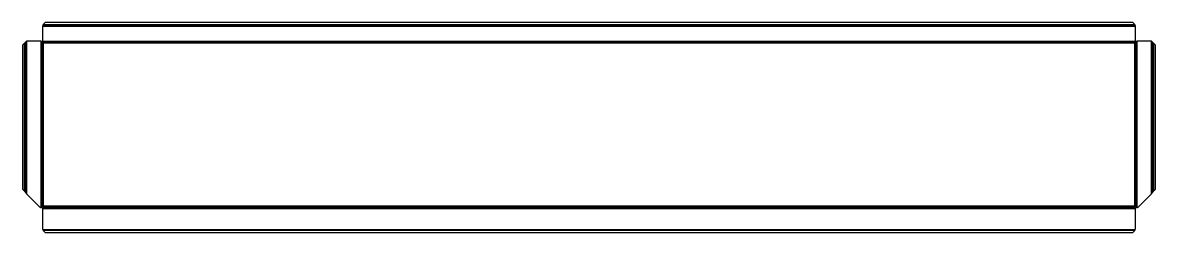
# Model space of a CAD drawing. Header units: millimetres. Extents: x -25 to 1213, y 0 to 230.
import ezdxf

# ---------------------------------------------------------------- set-up
doc = ezdxf.new("R2010")
doc.units = ezdxf.units.MM

msp = doc.modelspace()

# ---------------------------------------------------------------- linework, layer by layer
at = {"layer": 'BEND'}
for p, q in [((1191.3, 226.5), (-2.5, 226.5)), ((-21.5, 208.1), (-21.5, 43.8)), ((-3.2, 208.2), (-3.2, 28.2)), ((1191.4, 208.3), (-2.5, 208.3)), ((1192.1, 28.2), (1192.1, 208.2)), ((1210.3, 43.8), (1210.3, 208.1)), ((-2.5, 27.5), (1191.4, 27.5)), ((-2.3, 2.6), (1191.1, 2.6))]:
    msp.add_line(p, q, dxfattribs=at)
at = {"layer": 'BEND_EXTENT'}
for p, q in [((1191.8, 225.4), (-3, 225.4)), ((-2, 227.7), (1190.9, 227.7)), ((-22.6, 45.2), (-22.6, 207.1)), ((-20.3, 209.2), (-20.3, 42.3)), ((-4.3, 27.2), (-4.3, 209.2)), ((-3, 209.4), (1191.8, 209.4)), ((1193.2, 209.2), (1193.2, 27.2)), ((1209.2, 42.3), (1209.2, 209.2)), ((1211.5, 207.1), (1211.5, 45.2)), ((1191.8, 25.8), (-3, 25.8)), ((-2.5, 3.1), (1191.4, 3.1)), ((1190.9, 2), (-2, 2))]:
    msp.add_line(p, q, dxfattribs=at)
msp.add_lwpolyline([(-2.1, 207.2), (-2.1, 29.2), (1190.9, 29.2), (1190.9, 207.2)], close=True, dxfattribs=at)
at = {"layer": 'OUTER_PROFILES'}
msp.add_lwpolyline([(-22.6, 45.2), (-20.3, 42.3), (-5.7, 27.7, 0.198912), (-4.3, 27.2), (-2.1, 29.2), (-3, 25.8), (-3, 4.4), (-2.5, 3.1), (-2, 2), (0, 0), (1188.9, 0), (1190.9, 2), (1191.4, 3.1), (1191.8, 4.4), (1191.8, 25.8), (1190.9, 29.2), (1193.2, 27.2, 0.198912), (1194.6, 27.7), (1209.2, 42.3), (1211.5, 45.2), (1213.5, 47.2), (1213.5, 205.1), (1211.5, 207.1), (1209.2, 209.2), (1193.2, 209.2), (1190.9, 207.2), (1191.8, 209.4), (1191.8, 225.4), (1190.9, 227.7), (1188.9, 229.7), (0, 229.7), (-2, 227.7), (-3, 225.4), (-3, 209.4), (-2.1, 207.2), (-4.3, 209.2), (-20.3, 209.2), (-22.6, 207.1), (-24.6, 205.1), (-24.6, 47.2)], format="xyb", close=True, dxfattribs=at)

doc.saveas('drawing.dxf')
